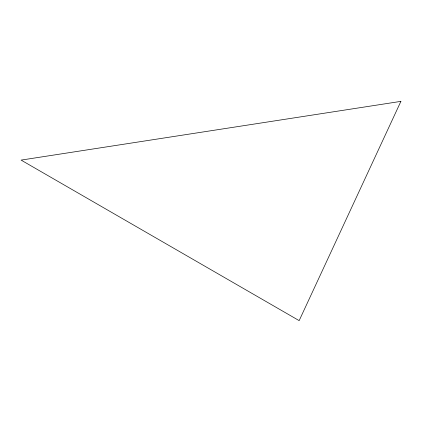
<?xml version="1.0" encoding="UTF-8"?>
<svg xmlns="http://www.w3.org/2000/svg" width="422" height="422" viewBox="0 0 422 422"><rect width="100%" height="100%" fill="white"/><g stroke="black" fill="none" stroke-linecap="round" stroke-linejoin="round"><path stroke-width="0.63" d="M400.9 101.37L299.156 320.63L21.1 160.102L400.9 101.37"/></g></svg>
